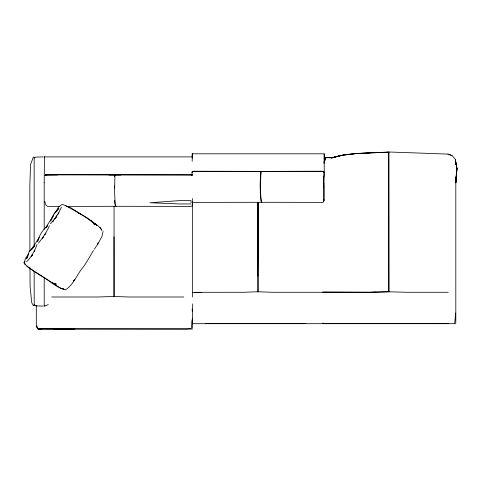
<?xml version="1.0" encoding="UTF-8"?>
<svg xmlns="http://www.w3.org/2000/svg" width="481" height="481" viewBox="0 0 481 481"><rect width="100%" height="100%" fill="white"/><g stroke="black" fill="none" stroke-linecap="round" stroke-linejoin="round"><path stroke-width="0.72" d="M44.192 182.834L44.438 156.668M114.027 236.82L114.045 296.555L114.051 206.325M192.304 156.716L192.31 153.806L324.206 153.806L324.272 161.045L325.463 158.141L324.296 161.069M192.556 329.046L37.939 329.046M116.264 206.301L191.071 206.367L192.262 205.802L192.659 201.894M258.147 202.327L257.858 291.54C257.046 292.081 258.952 292.081 258.141 291.54L258.105 275.727M258.327 202.351L258.141 275.799M262.013 202.303L322.649 202.363L323.611 201.816L323.935 200.168L323.929 172.258L323.605 171.687L322.625 171.44L260.967 171.525C260.684 181.686 259.842 192.178 261.514 202.267L261.832 202.297M324.206 153.806L324.26 175.493M455.808 164.592L455.808 164.075M322.631 171.567L323.605 171.771L323.929 172.384L323.605 171.392L322.637 171.218L261.526 171.374M193.368 171.567L192.394 171.771L192.069 172.384L192.4 171.687L193.374 171.44L260.528 171.519M192.274 157.239L192.31 153.806L192.31 157.966L192.31 153.806M323.966 163.522L323.984 162.031M192.442 316.324L192.737 303.878M323.46 187.885L323.935 175.902L323.472 178.818M455.874 182.93L456.511 171.374L456.247 175.649M456.95 168.572L455.303 159.608L456.95 168.572L455.874 182.101L456.168 177.08M456.932 168.482L455.874 182.101L456.884 168.236L455.327 159.289L452.044 155.573L447.901 154.088L389.081 151.996M455.874 182.101L456.884 168.236M114.598 176.581L114.839 175.108L115.554 175.102M454.755 323.058L455.723 313.083M192.448 318.224L191.258 328.403L187.073 328.92L38.107 328.794L74.783 328.992L53.866 329.046M80.375 214.183L80.213 213.756L92.208 221.669L94.661 224.831C90.801 219.486 84.698 216.071 78.908 213.269M103.072 231.319L102.008 236.369L97.703 244.258L94.336 249.164M97.703 244.258L98.046 242.827M323.34 323.028L323.232 323.689L192.153 323.689M51.467 282.191L51.557 282.503L35.041 272.012L26.882 265.981M25 261.568L24.05 262.704L25.132 264.328L24.206 262.969L25.415 258.616L28.644 253.776M37.115 244.426C34.752 250.649 31.475 257.185 26.557 261.736M61.43 207.07C58.971 213.203 54.834 218.903 50.379 223.767M324.314 161.015L325.89 157.546L332.299 157.786L342.153 155.291M192.25 175.06L114.965 174.898L114.574 191.715L115.212 204.635M324.368 160.973L325.89 157.546L324.38 160.72M260.967 171.525L261.55 171.513M44.198 157.257L44.426 156.758M28.163 255.73L26.599 258.838L29.245 251.413L34.854 245.629L31.596 249.615M322.492 323.563L322.745 323.076L323.07 323.563L407.467 323.617M324.645 160.642L325.258 159.458L324.002 161.532M114.965 174.898L115.687 174.886M34.211 251.647L34.915 250.433M54.311 214.099L58.526 207.089L61.923 204.371M31.734 255.82L32.449 254.665M32.419 254.708L31.253 256.583L32.461 254.756M31.055 250.126L39.304 237.38L37.578 241.432C39.292 235.281 42.755 229.684 47.715 225.637L45.978 227.585M44.775 235.017L45.954 233.141M42.364 238.69L43.573 236.856M57.732 214.694L58.959 212.849M54.593 219.294L56.884 215.885L55.291 218.248L56.115 217.099M52.904 221.795L53.698 220.611M93.494 250.391C90.206 255.742 87.326 261.357 83.676 266.504C77.026 273.863 74.092 284.487 65.362 289.869L61.382 288.528L64.015 289.129C56.716 287.752 51.275 281.782 45.01 278.078M45.521 227.982L53.547 215.374L50.577 221.026L53.764 213.997L58.947 208.207L55.796 212.386M322.547 292.478C323.004 292.141 323.016 292.256 322.504 292.616M73.888 280.621L74.862 279.701L73.13 281.048M91.228 220.995L97.637 225.475L100.457 227.964L101.912 230.315L101.106 229.227M45.016 175.409L46.477 174.88L114.646 174.898M40.963 275.282L40.332 275.138L41.883 276.094M48.268 304.551L45.719 305.808M332.299 157.786L331.547 157.996C349.915 152.044 369.528 153.511 388.534 152.068L356.631 153.541L343.061 155.02L332.726 157.413L326.419 157.696L332.299 157.786L342.201 155.116M37.223 327.615L37.56 328.721L37.374 327.543M34.812 305.237L33.225 305.285L34.812 305.237L33.225 305.285L31.764 302.85L30.081 286.442L29.99 267.791M45.382 175.114L46.477 174.88M45.118 305.832L44.438 305.976L44.21 305.237L44.21 277.441M45.106 305.91L44.42 306.03L44.192 305.231M342.857 155.11L356.631 153.541L370.148 152.916M257.69 291.757L244.065 292.28L198.274 292.292M348.184 292.448L344.751 292.568L356.878 292.43L327.525 292.688M369.853 292.328L375.859 292.117M113.877 296.452L97.751 296.999L51.732 296.999M192.424 292.352L195.917 292.298M325.902 292.55L341.552 292.46M43.236 156.896L35.78 157.107L34.47 157.606L34.151 158.429L34.151 245.659M261.201 171.687L265.602 171.633M115.662 174.747L192.256 174.759M115.26 175.06L120.827 175.006M115.723 206.295L67.989 206.391M261.405 202.303L193.35 202.363M43.218 306.096L35.762 305.88L34.464 305.182L34.217 304.389L34.151 271.068M341.588 292.604L356.86 292.568M305.778 323.569L205.796 323.569M45.04 156.896L192.196 156.896L192.196 161.249M57.642 174.946L45.641 175.168L47.222 174.609L114.899 174.747M191.047 203.956L179.792 203.956L149.892 202.748L179.744 200.607L191.035 200.607L191.041 202.766M59.734 206.385L47.601 206.355L45.869 205.044L44.745 201.365M322.048 292.28L271.939 292.28L258.315 291.757M448.274 292.28L407.353 292.28L388.991 291.805M183.79 296.999L128.908 296.999L114.231 296.47M455.808 323.689L323.454 323.689L323.34 323.268M438.065 323.569L448.551 323.563M37.903 328.998L41.739 329.064M260.912 171.374L193.368 171.218L192.394 171.392L192.069 172.384M254.16 171.633L260.768 171.687M108.748 175.006L114.725 175.06M100.006 227.958L100.457 227.964L100.102 227.952M38.36 328.794L40.308 329.058M116.041 206.295L115.254 205.369M261.58 202.297L261.255 202.267C259.848 192.406 259.8 180.339 261.087 171.38L261.291 171.513M39.009 328.962L39.562 329.058M191.053 174.94L192.25 175.15M62.416 204.395L70.941 207.888L79.906 213.564L78.782 213.239M322.919 292.622L323.388 292.743M52.116 282.906L58.676 286.929M79.329 213.287L65.536 205.585M447.901 154.088L452.044 155.573M59.295 287.295L61.315 288.69L61.117 288.311M38.426 243.121C41.594 239.316 47.619 231.006 49.29 225.769M42.4 276.413L44.486 277.741M89.989 220.106L92.208 221.669M95.088 223.767L96.729 225.228M96.789 225.276L91.919 221.476M39.737 274.759L39.917 274.952C34.668 270.941 27.609 268.506 24.05 262.704L24.206 262.969M34.812 158.027L34.055 157.173L33.273 157.209L30.568 164.532L29.852 184.632L29.906 251.377M37.103 327.555L36.303 325.3L36.309 305.321M115.079 204.443L115.386 205.579M114.905 203.649L114.616 200.361M192.19 309.067L192.244 311.219M388.744 152.279L388.738 151.96L388.798 291.66L369.685 292.171L322.889 291.901L323.202 292.406L369.685 292.406L388.949 291.883L388.87 152.459L388.87 152.79M192.659 204.124L192.653 198.485M323.935 200.168L323.929 183.002M114.43 185.937L114.442 188.095M455.808 176.984L455.808 322.733M257.858 202.327L257.684 275.811L257.678 202.351M192.634 205.91L192.634 296.939M192.55 316.823L192.55 328.072M192.075 172.258L192.075 175.306M192.153 319.739L192.153 322.733M44.21 182.786L44.192 229.395M37.007 325.865L37.007 328.072M323.929 199.946L323.611 201.816L323.929 199.946M192.653 203.896L192.262 205.802L192.653 203.896M194.474 292.418L201.491 292.514L194.474 292.418M45.527 175.349L45.19 175.793L45.948 174.801L45.527 175.349M421.146 323.412L407.461 323.472L438.059 323.346L421.146 323.412M56.253 284.157L51.72 282.72L56.253 284.157"/></g></svg>
